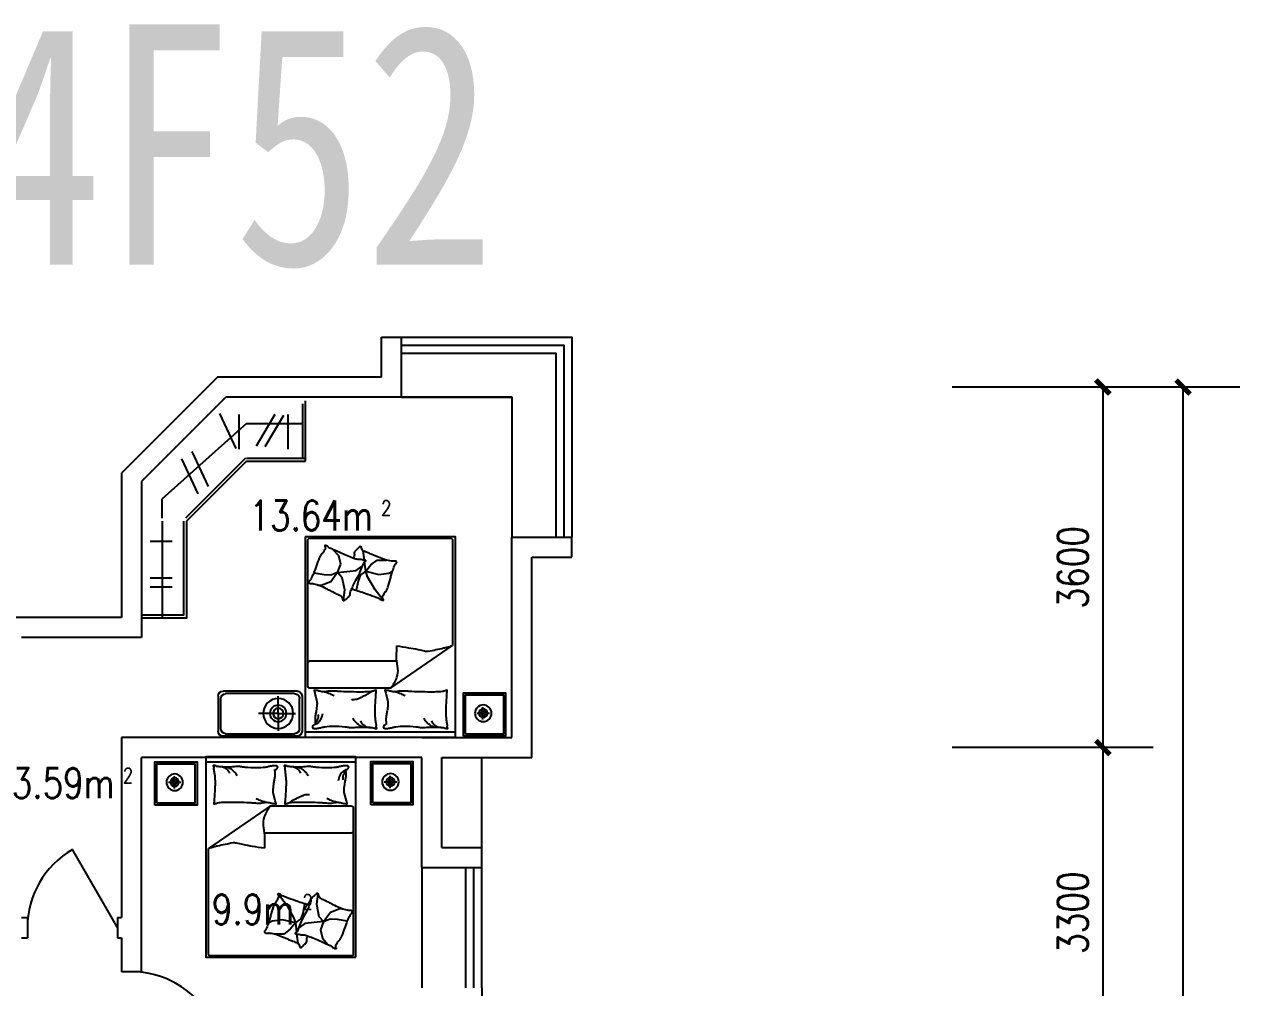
# Model space of a CAD drawing. Header units: millimetres. Extents: x 879 to 37248, y 402 to 36770.
# Drawn here: x 25078 to 37221, y 17948 to 27571 of the extents above; entities that cross this region are included whole.
import ezdxf
from ezdxf.enums import TextEntityAlignment as Align

# ---------------------------------------------------------------- set-up
doc = ezdxf.new("R2010")
doc.units = ezdxf.units.MM
for name, color, linetype in [('AXIS', 3, 'Continuous'), ('J', 8, 'Continuous'), ('PUB_TEXT', 7, 'Continuous'), ('PUB_WINDW', 7, 'Continuous'), ('WALL', 255, 'Continuous'), ('WD', 7, 'Continuous'), ('WINDOW', 2, 'Continuous')]:
    doc.layers.add(name, color=color, linetype=linetype)
doc.styles.add('-宋体', font='SimSun.ttf', dxfattribs={"width": 0.8})
doc.styles.add('DIM_FONT', font='SIMPLEX', dxfattribs={"width": 0.8})
doc.styles.add('SIMPLEX', font='SIMPLEX.SHX')
doc.dimstyles.new('AXIS', dxfattribs={"dimtxt": 300, "dimasz": 1, "dimexe": 250, "dimexo": 300, "dimgap": 0.09, "dimtad": 1, "dimdec": 0, "dimzin": 0, "dimdsep": 46, "dimtxsty": 'DIM_FONT', "dimblk": '_DIMX', "dimcen": 0.09, "dimse1": 1, "dimse2": 1, "dimclrt": 7, "dimadec": 0, "dimazin": 0, "dimtfac": 1, "dimtdec": 0, "dimtix": 1, "dimtmove": 2, "dimatfit": 3, "dimldrblk": '_DIMX', "dimfxl": 1, "dimtolj": 1, "dimtzin": 0, "dimarcsym": 0})

# ---------------------------------------------------------------- blocks, each defined once
blk = doc.blocks.new('_DIMX')
at = {"const_width": 50}
blk.add_lwpolyline([(-70, -70), (70, 70)], dxfattribs=at)
blk = doc.blocks.new('*D44')
at = {"color": 0, "linetype": 'ByBlock', "transparency": 16777216}
blk.add_line((96937, -54835), (96937, -74633), dxfattribs=at)
at = {"layer": 'DEFPOINTS', "color": 0, "linetype": 'ByBlock', "transparency": 16777216}
for p in [(94631, -54834), (94631, -74634), (96937, -74634)]:
    blk.add_point(p, dxfattribs=at)
at = {"color": 0, "linetype": 'ByBlock', "transparency": 16777216}
for p, rotation in [((96937, -54834), 90), ((96937, -74634), 270)]:
    blk.add_blockref('_DIMX', p, dxfattribs=dict(at, rotation=rotation))
at = {"color": 7, "linetype": 'ByBlock', "transparency": 16777216, "insert": (97334, -64734), "char_height": 300, "attachment_point": 5, "rotation": 90, "style": 'DIM_FONT'}
blk.add_mtext('\\A1;19800', dxfattribs=at)
blk = doc.blocks.new('*D57')
at = {"color": 0, "linetype": 'ByBlock', "transparency": 16777216}
blk.add_line((96137, -58435), (96137, -61733), dxfattribs=at)
at = {"layer": 'DEFPOINTS', "color": 0, "linetype": 'ByBlock', "transparency": 16777216}
for p in [(94631, -58434), (94631, -61734), (96137, -61734)]:
    blk.add_point(p, dxfattribs=at)
at = {"color": 0, "linetype": 'ByBlock', "transparency": 16777216}
for p, rotation in [((96137, -58434), 90), ((96137, -61734), 270)]:
    blk.add_blockref('_DIMX', p, dxfattribs=dict(at, rotation=rotation))
at = {"color": 7, "linetype": 'ByBlock', "transparency": 16777216, "insert": (95837, -60084), "char_height": 300, "attachment_point": 5, "rotation": 90, "style": 'DIM_FONT'}
blk.add_mtext('\\A1;3300', dxfattribs=at)
blk = doc.blocks.new('M_C54TQD')
for p, q in [((0, -52), (1500, -52)), ((26, -509), (26, -1968)), ((853, -489), (46, -489)), ((853, -489), (1472, -916)), ((46, -761), (915, -761)), ((1472, -1968), (1472, -916)), ((381, -1368), (395, -1471)), ((778, -1368), (698, -1472)), ((161, -1514), (137, -1518)), ((255, -1552), (161, -1514)), ((324, -1645), (255, -1552)), ((395, -1471), (369, -1593)), ((528, -1559), (509, -1470)), ((548, -1617), (528, -1559)), ((698, -1472), (623, -1603)), ((90, -1638), (87, -1645)), ((188, -1621), (90, -1638)), ((257, -1618), (188, -1621)), ((324, -1645), (257, -1618)), ((369, -1593), (324, -1645)), ((324, -1645), (510, -1664)), ((324, -1645), (355, -1728)), ((510, -1664), (560, -1700)), ((605, -1658), (548, -1617)), ((560, -1700), (572, -1709)), ((605, -1658), (594, -1752)), ((623, -1603), (605, -1658)), ((605, -1658), (734, -1626)), ((605, -1658), (655, -1721)), ((734, -1626), (837, -1640)), ((837, -1640), (873, -1660)), ((335, -1810), (281, -1873)), ((355, -1728), (335, -1810)), ((592, -1767), (580, -1861)), ((655, -1721), (720, -1769)), ((720, -1769), (813, -1769)), ((46, -1988), (1452, -1988))]:
    blk.add_line(p, q)
blk.add_lwpolyline([(0, -2000), (0, 0), (1500, 0), (1500, -2000)], close=True)
for points in [[(101, -127, -0.263368), (73, -108, -0.494818), (82, -89, -0.049225), (100, -88, -0.036831), (124, -89, -0.031893), (161, -97, 0.035782), (195, -104, 0.032941), (285, -110, 0.026564), (396, -104, 0.017905), (434, -99, -0.033397), (454, -97, -0.03204), (491, -97, 0.018442), (555, -101, 0.010837), (620, -100, 0.014624), (668, -97, 0.111249), (691, -89, -0.153708), (708, -86, -0.076444), (715, -87, -0.215512), (717, -89, -0.585858), (714, -92, 0.363489), (709, -95, 0.191716), (709, -106, -0.129675), (711, -123, -0.01735), (708, -140, 0.019326), (706, -155, 0.018818), (699, -223, 0.021828), (698, -283, 0.006204), (700, -316, 0.001963), (706, -423, 0.028341), (710, -459, -0.117014), (709, -468, -0.36606), (708, -469, -0.03973), (694, -466, -0.048309), (681, -461, 0.062981), (670, -457, 0.04058), (647, -454, 0.014345), (580, -451, 0.005484), (454, -452, 0.007153), (358, -455, 0.008762), (316, -458, -0.008153), (270, -461, -0.06251), (213, -456, 0.078669), (167, -454, 0.047825), (145, -459, -0.034494), (114, -466, -0.023571), (89, -469, -0.510228), (88, -468), (95, -438), (116, -356, 0.073041), (118, -336, 0.023305), (112, -275, 0.018299), (108, -252, -0.01097), (101, -214, -0.042281), (98, -180, -0.027201), (101, -126)], [(575, -101, 0.027842), (551, -111, 0.048685), (539, -119, 0.023666), (511, -144, 0.031223), (492, -164, 0.046801), (486, -172, 0.023191), (478, -189)], [(657, -95, 0.088153), (622, -98, 0.088153), (591, -114, 0.077547), (569, -135, 0.077547), (555, -162)], [(810, -127, -0.263368), (782, -108, -0.494818), (791, -89, -0.049225), (809, -88, -0.036831), (833, -89, -0.031893), (871, -97, 0.035782), (905, -104, 0.032941), (994, -110, 0.026564), (1106, -104, 0.017905), (1143, -99, -0.033397), (1163, -97, -0.03204), (1200, -97, 0.018442), (1265, -101, 0.010837), (1329, -100, 0.014624), (1377, -97, 0.111249), (1400, -89, -0.153708), (1417, -86, -0.076444), (1424, -87, -0.215512), (1426, -89, -0.585858), (1423, -92, 0.363489), (1419, -95, 0.191716), (1419, -106, -0.129675), (1421, -123, -0.01735), (1418, -140, 0.019326), (1415, -155, 0.018818), (1408, -223, 0.021828), (1407, -283, 0.006204), (1409, -316, 0.001963), (1415, -423, 0.028341), (1419, -459, -0.117014), (1419, -468, -0.36606), (1417, -469, -0.03973), (1404, -466, -0.048309), (1390, -461, 0.062981), (1379, -457, 0.04058), (1356, -454, 0.014345), (1289, -451, 0.005484), (1164, -452, 0.007153), (1067, -455, 0.008762), (1025, -458, -0.008153), (979, -461, -0.06251), (922, -456, 0.078669), (877, -454, 0.047825), (854, -459, -0.034494), (823, -466, -0.023571), (798, -469, -0.510228), (797, -468), (805, -438), (825, -356, 0.073041), (827, -336, 0.023305), (821, -275, 0.018299), (817, -252, -0.01097), (810, -214, -0.042281), (807, -180, -0.027201), (810, -126)], [(1284, -101, 0.027842), (1260, -111, 0.048685), (1248, -119, 0.023666), (1220, -144, 0.031223), (1201, -164, 0.046801), (1196, -172, 0.023191), (1188, -189)], [(1366, -95, 0.088153), (1332, -98, 0.088153), (1300, -114, 0.077547), (1279, -135, 0.077547), (1265, -162)], [(99, -143, -0.05369), (114, -156, -0.070312), (122, -168, -0.015448), (125, -177, -0.013244), (129, -187, -0.082127), (132, -205, -0.064164), (129, -228)], [(101, -127, -0.077379), (136, -152, -0.077379), (161, -187, -0.047525), (171, -211, -0.047525), (176, -238)], [(191, -454, 0.009729), (219, -445, 0.009729), (246, -435, 0.007971), (267, -426, 0.007971), (289, -416)], [(661, -455, 0.016108), (622, -429, 0.024599), (595, -414, 0.009477), (546, -391, 0.015937), (516, -378, 0.072521), (500, -375, 0.033339), (463, -375)], [(901, -454, 0.009729), (928, -445, 0.009729), (955, -435, 0.007971), (977, -426, 0.007971), (998, -416)], [(853, -489, -0.085272), (917, -599, -0.124044), (926, -686), (912, -782), (914, -912)], [(914, -912, 0.007867), (1032, -894, 0.009508), (1128, -876, 0.006616), (1193, -862, -0.023828), (1212, -858, -0.080713), (1230, -859, -0.009591), (1383, -891, -0.013133), (1416, -899, -0.007859), (1472, -916)], [(464, -1480, 0.025626), (476, -1478, 0.0108), (605, -1436, 0.00456), (692, -1405, 0.01125), (727, -1391, 0.069394), (746, -1380, -0.079756), (763, -1371, -0.106399), (778, -1368, -0.328642), (782, -1372, -0.299547), (779, -1378, 0.189917), (774, -1387, 0.033518), (773, -1397, 0.075627), (773, -1402, 0.053489), (776, -1410, 0.017838), (788, -1432, 0.038394), (805, -1456, -0.059529), (816, -1472, -0.035943), (826, -1498, -0.011245), (852, -1585, -0.006203), (862, -1624, 0.010783), (868, -1647, 0.019485), (873, -1660, 0.005062), (892, -1710, 0.101392), (909, -1736, -0.223768), (914, -1749, -0.25558), (911, -1754, -0.081563), (895, -1759, -0.071805), (878, -1759, 0.069985), (861, -1759, 0.03546), (801, -1772, 0.029432), (732, -1797, 0.001554), (699, -1811, -0.00152), (665, -1826, -0.004735), (629, -1840, 0.00382), (586, -1859, 0.296001), (564, -1891, -0.649774), (542, -1900, -0.02319), (538, -1895, 0.0288), (534, -1892, 0.005727), (527, -1886, -0.004358), (519, -1878, -0.027528), (502, -1861, -0.046214), (493, -1850, -0.194121), (490, -1833, 0.133719), (489, -1809, 0.005779), (482, -1787, 0.008882)]]:
    blk.add_lwpolyline(points, format="xyb")
blk.add_lwpolyline([(58, -1583, 0.101392), (40, -1559, -0.223768), (34, -1546, -0.25558), (36, -1541, -0.081563), (52, -1535, -0.071805), (69, -1534, 0.069985), (86, -1532, 0.03546), (145, -1515, 0.029432), (211, -1485, 0.001554), (244, -1468, -0.00152), (276, -1451, -0.004735), (311, -1433, 0.00382), (353, -1412, 0.296001), (372, -1378, -0.649774), (393, -1367, -0.02319), (398, -1372, 0.0288), (402, -1375, 0.005727), (409, -1380, -0.004358), (418, -1387, -0.027528), (436, -1403, -0.046214), (445, -1414, -0.194121), (450, -1430, 0.133719), (453, -1454, 0.011505), (471, -1496, 0.008882), (497, -1550, 0.012426), (535, -1618, -0.033612), (547, -1644), (570, -1701), (588, -1744, 0.224341), (603, -1757, -0.722772), (603, -1766, -0.103513), (599, -1767, 0.053465), (592, -1767, 0.030109), (569, -1772, -0.031436), (547, -1776, -0.05324), (532, -1776, 0.05518), (517, -1777, 0.056271), (492, -1783, 0.0108), (366, -1835, 0.00456), (281, -1873, 0.01125), (247, -1889, 0.069394), (229, -1902, -0.079756), (213, -1912, -0.106399), (199, -1915, -0.328642), (195, -1912, -0.299547), (196, -1906, 0.189917), (201, -1896, 0.033518), (202, -1886, 0.075627), (201, -1882, 0.053489), (197, -1874, 0.017838), (184, -1853, 0.038394), (165, -1830, -0.059529), (153, -1815, -0.035943), (140, -1790, -0.011245), (108, -1705, -0.006203), (95, -1667, 0.010783), (87, -1645, 0.019485), (82, -1632, 0.005062)], format="xyb", close=True)
for centre, start, end in [((46, -509), 90, 180), ((46, -741), 180, 270), ((46, -1968), 180, 270), ((1452, -1968), 270, 0)]:
    blk.add_arc(centre, 20, start, end)
at = {"style": 'DIM_FONT', "width": 0.8, "flags": 9}
for tag in ['XSIZE', 'YSIZE']:
    blk.add_attdef(tag, (0, 0), '', height=0.5, dxfattribs=at)
blk = doc.blocks.new('_DBLK')
blk.add_line((-0.5, 0), (0, -0.866))
blk.add_arc((-0.5, 0), 1, 300, 0)
at = {"style": 'SIMPLEX', "flags": 9}
blk.add_attdef('A', text='', height=1, dxfattribs=at).set_placement((0, 1.5), align=Align.MIDDLE)
blk = doc.blocks.new('_C10TCB')
at = {"layer": 'J'}
for points in [[(0, -420), (434, -420), (434, 0), (0, 0)], [(20, -400), (414, -400), (414, -20), (20, -20)]]:
    blk.add_lwpolyline(points, close=True, dxfattribs=at)
for points in [[(167, -226), (291, -226)], [(231, -286), (231, -160)]]:
    blk.add_lwpolyline(points, dxfattribs=at)
for radius in [82.9, 42.9, 22.9]:
    blk.add_circle((230, -223), radius, dxfattribs=at)
at = {"style": 'DIM_FONT', "width": 0.8, "flags": 9}
for tag in ['XSIZE', 'YSIZE']:
    blk.add_attdef(tag, (0, 0), '', height=0.5, dxfattribs=at)
blk = doc.blocks.new('_C14HNO')
for p, q in [((-450, 369), (-450, -369)), ((-50, 419), (-400, 419)), ((-375, 394), (-75, 394)), ((0, 369), (0, -369)), ((-425, -344), (-425, 344)), ((-223, 181), (-223, 355)), ((-25, 344), (-25, -344)), ((-223, 181), (-397, 181)), ((-223, 181), (-223, -16)), ((-223, 181), (-49, 181)), ((-50, -419), (-400, -419)), ((-75, -394), (-375, -394))]:
    blk.add_line(p, q)
for radius in [150, 82.4, 52.4]:
    blk.add_circle((-223, 181), radius)
for centre, start, end in [((-400, 369), 90, 180), ((-375, 344), 90, 180), ((-75, 344), 0, 90), ((-50, 369), 0, 90), ((-375, -344), 180, 270), ((-75, -344), 270, 0), ((-400, -369), 180, 270), ((-50, -369), 270, 0)]:
    blk.add_arc(centre, 49.9, start, end)
at = {"style": 'DIM_FONT', "width": 0.8, "flags": 9}
for tag in ['XSIZE', 'YSIZE']:
    blk.add_attdef(tag, (0, 0), '', height=0.5, dxfattribs=at)
blk = doc.blocks.new('*D56')
at = {"color": 0, "linetype": 'ByBlock', "transparency": 16777216}
blk.add_line((96137, -54835), (96137, -58433), dxfattribs=at)
at = {"layer": 'DEFPOINTS', "color": 0, "linetype": 'ByBlock', "transparency": 16777216}
for p in [(94631, -54834), (94631, -58434), (96137, -58434)]:
    blk.add_point(p, dxfattribs=at)
at = {"color": 0, "linetype": 'ByBlock', "transparency": 16777216}
for p, rotation in [((96137, -54834), 90), ((96137, -58434), 270)]:
    blk.add_blockref('_DIMX', p, dxfattribs=dict(at, rotation=rotation))
at = {"color": 7, "linetype": 'ByBlock', "transparency": 16777216, "insert": (95837, -56634), "char_height": 300, "attachment_point": 5, "rotation": 90, "style": 'DIM_FONT'}
blk.add_mtext('\\A1;3600', dxfattribs=at)
blk = doc.blocks.new('1T4F52深新月')
at = {"layer": 'AXIS'}
for p, q in [((20194.7, -7968.7), (17322.1, -7968.7)), ((19329, -11568.7), (17322.1, -11568.7))]:
    blk.add_line(p, q, dxfattribs=at)
at = {"layer": 'J'}
for p, q in [((10861.3, -8707.5), (10861.3, -8107.5)), ((10001.6, -8231.2), (10164.7, -8581.3)), ((10193.7, -8243.3), (10193.7, -8589.4)), ((10553.8, -8243.3), (10368.9, -8557.2)), ((10640.8, -8251.3), (10455.9, -8565.2)), ((10685.7, -8243.3), (10685.7, -8589.4)), ((10834.3, -8677.5), (10834.3, -8137.5)), ((9726.3, -8610.9), (9889.4, -8961)), ((9622.2, -8685.3), (9785.3, -9035.5))]:
    blk.add_line(p, q, dxfattribs=at)
for points in [[(10272.2, -8332.6), (9424.4, -9088.6)], [(10272.2, -8332.6), (10834.3, -8332.6)], [(10260.8, -8677.5), (9660.5, -9277.8)], [(10273.2, -8707.5), (9672.9, -9307.8)], [(10273.2, -8677.5), (10861.3, -8677.5)], [(10273.2, -8707.5), (10861.3, -8707.5)], [(9424.4, -9088.6), (9424.4, -9277.8)], [(9672.9, -9307.8), (9672.9, -10275.9), (9222.1, -10275.9)], [(9642.9, -9307.8), (9642.9, -10245.9), (9222.1, -10245.9)], [(9428.9, -9307.8), (9428.9, -10275.9)], [(9307.9, -9509.4), (9529.7, -9509.4)], [(9307.9, -9872.5), (9529.7, -9872.5)], [(9307.9, -9963.3), (9529.7, -9963.3)]]:
    blk.add_lwpolyline(points, dxfattribs=at)
at = {"layer": 'WALL'}
for p, q in [((11621.3, -7468.7), (11821.3, -7468.7)), ((11621.3, -7868.7), (11621.3, -7468.7)), ((11821.3, -8068.7), (11821.3, -7468.7)), ((9980.7, -7868.7), (9022.1, -8827.2)), ((11621.3, -7868.7), (9980.7, -7868.7)), ((10063.5, -8068.7), (9222.1, -8910.1)), ((12922.1, -8068.7), (10063.5, -8068.7)), ((9022.1, -8827.2), (9022.1, -10268.7)), ((9222.1, -8910.1), (9222.1, -10468.7)), ((12922.1, -11468.7), (12922.1, -9468.7)), ((12922.1, -9468.7), (13521.3, -9468.7)), ((13521.3, -9668.7), (13521.3, -9468.7)), ((13122.1, -11668.7), (13122.1, -9668.7)), ((13122.1, -9668.7), (13521.3, -9668.7)), ((9022.1, -10268.7), (7822.1, -10268.7)), ((9222.1, -10468.7), (8022.1, -10468.7)), ((9022.1, -11468.7), (9022.1, -13268.7)), ((12022.1, -11468.7), (9022.1, -11468.7)), ((12022.1, -11468.7), (12922.1, -11468.7)), ((9222.1, -13808.7), (9222.1, -11668.7)), ((12022.1, -11668.7), (9222.1, -11668.7)), ((12022.1, -12768.7), (12022.1, -11668.7)), ((12222.1, -12568.7), (12222.1, -11668.7)), ((12222.1, -11668.7), (13122.1, -11668.7)), ((12222.1, -12568.7), (12622.1, -12568.7)), ((12622.1, -12768.7), (12622.1, -12568.7)), ((12022.1, -12768.7), (12622.1, -12768.7)), ((8022.1, -13268.7), (8082.1, -13268.7)), ((8082.1, -13268.7), (8082.1, -13468.7)), ((8982.1, -13268.7), (9022.1, -13268.7)), ((8982.1, -13268.7), (8982.1, -13468.7)), ((8022.1, -13468.7), (8082.1, -13468.7)), ((8982.1, -13468.7), (9022.1, -13468.7)), ((9022.1, -13468.7), (9022.1, -13808.7)), ((9222.1, -13808.7), (9022.1, -13808.7))]:
    blk.add_line(p, q, dxfattribs=at)
blk.add_lwpolyline([(12622.1, -13968.7), (12622.1, -14168.7)], dxfattribs=at)
at = {"layer": 'WD'}
blk.add_lwpolyline([(12622.1, -12568.7), (12622.1, -11668.7)], dxfattribs=at)
at = {"layer": 'WINDOW'}
for points in [[(11821.3, -7468.7), (13522, -7468.7), (13522, -9468.7)], [(11821.3, -7548.7), (13442, -7548.7), (13442, -9468.7)], [(11821.3, -7628.7), (13362, -7628.7), (13362, -9468.7)], [(11821.3, -8068.7), (12922.1, -8068.7), (12922.1, -9468.7)], [(12022.1, -12768.7), (12022.1, -13968.7)], [(12462.1, -13968.7), (12462.1, -12768.7)], [(12542.1, -13968.7), (12542.1, -12768.7)], [(12622.1, -13968.7), (12622.1, -12768.7)]]:
    blk.add_lwpolyline(points, dxfattribs=at)
at = {"layer": 'WD', "xscale": -1}
for name, p, rotation in [('M_C54TQD', (10858.1, -11465.8), 180.0000000000003), ('_C14HNO', (10407.4, -11006.1), 270.0000000000003), ('_C10TCB', (12860.1, -11456.8), 270.0000000000003), ('_C10TCB', (9777, -12146.3), 270.0000000000002), ('_C10TCB', (11932.9, -12142.4), 270.0000000000002)]:
    blk.add_blockref(name, p, dxfattribs=dict(at, rotation=rotation))
blk.add_blockref('M_C54TQD', (11364.5, -11663.3), dxfattribs=at)
at = {"layer": 'WINDOW', "xscale": 900, "yscale": 900, "zscale": 900}
for p, rotation in [((8532.1, -13368.7), 180.0000000000002), ((9122.1, -14258.7), 90.00000000000024)]:
    blk.add_blockref('_DBLK', p, dxfattribs=dict(at, rotation=rotation))
at = {"layer": 'PUB_TEXT', "style": 'DIM_FONT', "width": 0.8}
for s, p in [('13.64m', (11534.2, -9252.5)), ('3.59m', (8954.2, -11924.1)), ('9.9m', (10748.4, -13185.8))]:
    blk.add_text(s, height=300, dxfattribs=at).set_placement(p, align=Align.MIDDLE_RIGHT)
for p in [(11534.2, -9252.5), (8954.2, -11924.1), (10748.4, -13185.8)]:
    blk.add_text(' 2', height=150, dxfattribs=at).set_placement(p)
at = {"layer": 'AXIS'}
dim = blk.add_linear_dim(base=(19627.5, -27768.7), p1=(17322.1, -7968.7), p2=(17322.1, -27768.7), angle=270, dimstyle='AXIS', dxfattribs=at)
dim.commit()
dim.dimension.update_dxf_attribs({"geometry": '*D44', "text_midpoint": (20025, -17868.7), "dimtype": 129, "insert": (-77309, 46865.5)})
for base, p1, p2, picture, middle in [((18827.5, -11568.7), (17322.1, -7968.7), (17322.1, -11568.7), '*D56', (18527.5, -9768.7)), ((18827.5, -14868.7), (17322.1, -11568.7), (17322.1, -14868.7), '*D57', (18527.5, -13218.7))]:
    dim = blk.add_linear_dim(base=base, p1=p1, p2=p2, angle=270, dimstyle='AXIS', dxfattribs=at)
    dim.commit()
    dim.dimension.update_dxf_attribs({"geometry": picture, "text_midpoint": middle, "insert": (-77309, 46865.5)})

msp = doc.modelspace()

# ---------------------------------------------------------------- block references
at = {"layer": 'PUB_WINDW'}
msp.add_blockref('1T4F52深新月', (17026, 31916), dxfattribs=at)

# ---------------------------------------------------------------- texts
at = {"layer": 'PUB_TEXT', "style": '-宋体', "width": 0.8}
msp.add_text('1T4F52', height=2400, dxfattribs=at).set_placement((21945, 25171))

doc.saveas('drawing.dxf')
